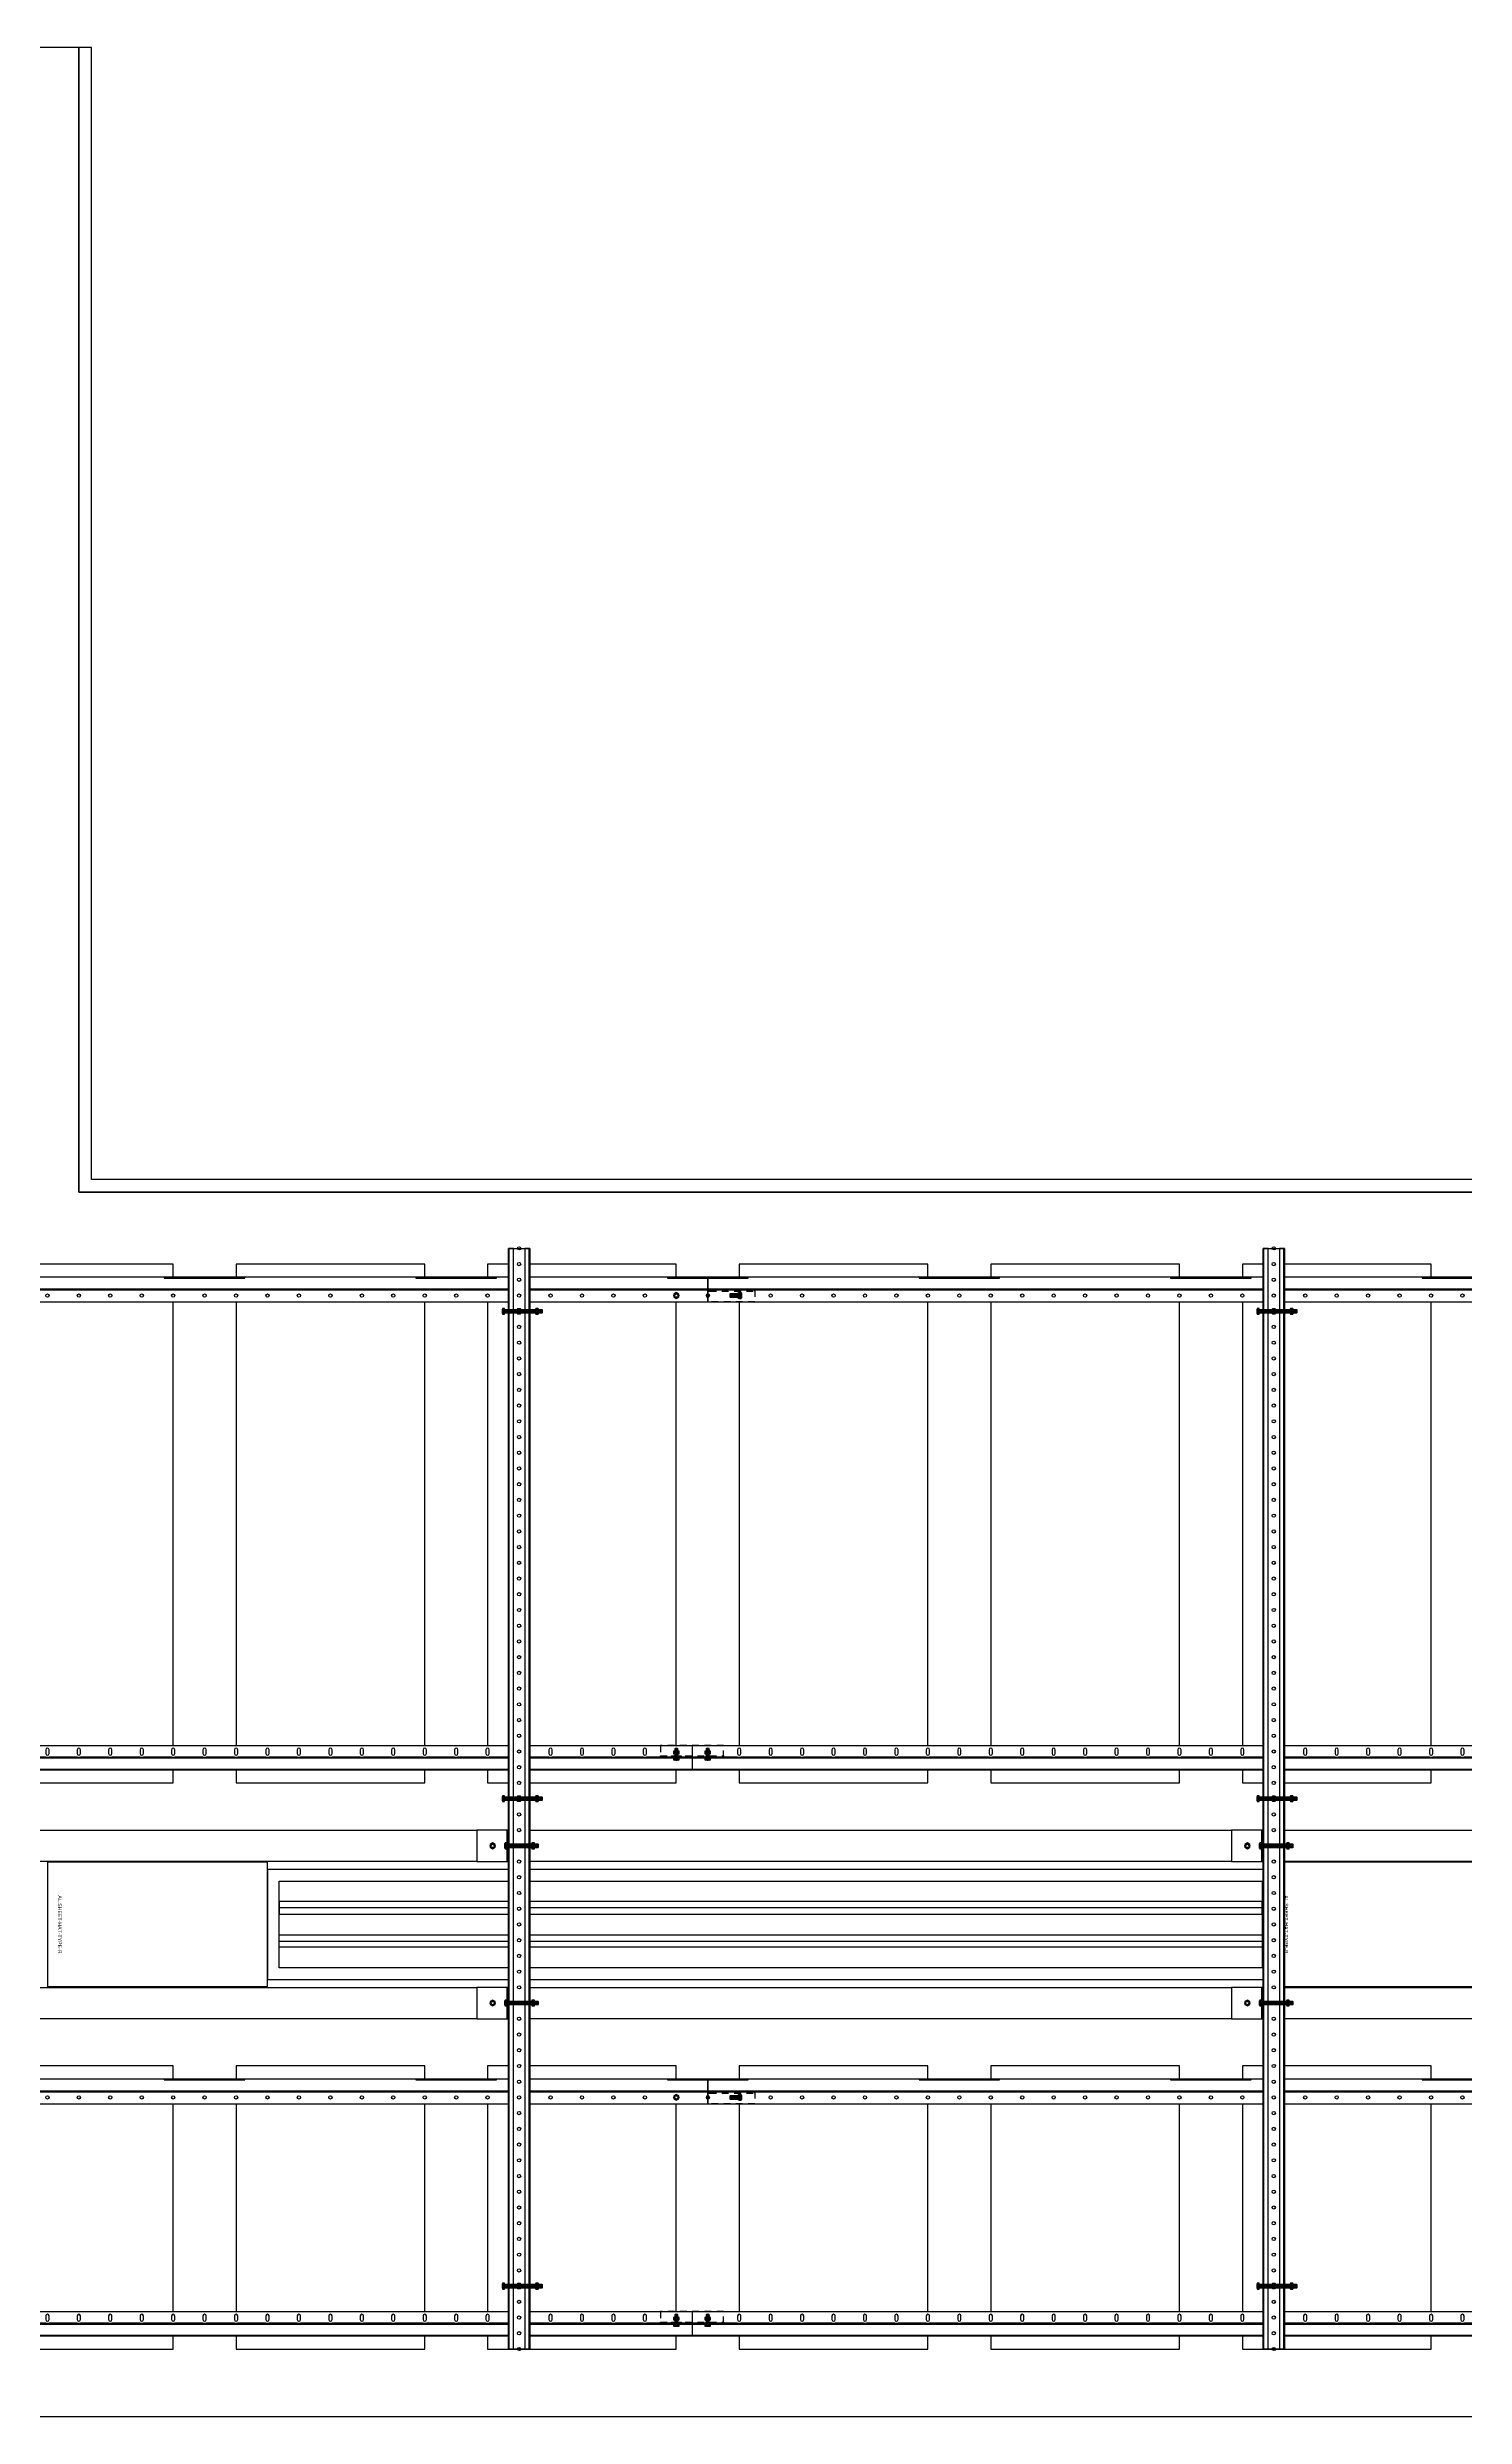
# Model space of a CAD drawing. Header units: millimetres. Extents: x -962357 to -591296, y -223672 to 59420.
# Drawn here: x -789230 to -786977, y -125669 to -121902 of the extents above; entities that cross this region are included whole.
import ezdxf
from ezdxf.enums import TextEntityAlignment as Align

# ---------------------------------------------------------------- set-up
doc = ezdxf.new("R2010")
doc.units = ezdxf.units.MM
doc.linetypes.add('TA_HL_003.00000', pattern=[19.5, 10.65, -8.85])
for name, color, linetype in [('000 - H A T C H', 8, 'Continuous'), ('000 - WIPEOUT', 250, 'Continuous'), ('001 - ASCESSORIES', 251, 'Continuous'), ('A04_TUBE SERIES', 2, 'Continuous'), ('A11_ALU.SOLID SHEET', 2, 'Continuous')]:
    doc.layers.add(name, color=color, linetype=linetype)
pattern_1 = [(110, (-0.5, 0), (-0.939693, -0.34202), []), (110, (-0.2012, 0.6409), (-0.939693, -0.34202), [1.25, -0.25, 0, -0.25])]

# ---------------------------------------------------------------- blocks, each defined once
blk = doc.blocks.new('*U4635')
at = {"layer": 'A11_ALU.SOLID SHEET', "color": 0}
blk.add_lwpolyline([(350, -98.8), (350, 98.8), (0, 98.8), (0, -98.8)], close=True, dxfattribs=at)
at = {"layer": 'Defpoints', "color": 250}
blk.add_point((0, 0), dxfattribs=at)
blk.add_text('AL.SHEET-HAT-TYPE-R', height=6, rotation=270, dxfattribs=at).set_placement((15, 0), align=Align.BOTTOM_CENTER)
blk = doc.blocks.new('*U4623')
at = {"layer": '001 - ASCESSORIES', "color": 0, "linetype": 'ByBlock'}
blk.add_lwpolyline([(800, 87.5), (-800, 87.5), (-800, -87.5), (800, -87.5)], close=True, dxfattribs=at)
at = {"layer": '001 - ASCESSORIES', "linetype": 'ByBlock'}
for points in [[(-781.5, 69), (781.5, 69), (781.5, -69), (-781.5, -69)], [(781.5, 36.3), (-781.5, 36.3), (-781.5, 16.3), (781.5, 16.3)], [(-781.5, -16.3), (781.5, -16.3), (781.5, -36.3), (-781.5, -36.3)]]:
    blk.add_lwpolyline(points, close=True, dxfattribs=at)
for points in [[(781.5, 26.3), (-781.5, 26.3)], [(-781.5, -26.3), (781.5, -26.3)]]:
    blk.add_lwpolyline(points, dxfattribs=at)
blk = doc.blocks.new('*U4637')
blk.add_attdef('EXTR.OVL-LENGTH_', (-25, -59.1), '', height=5)
blk.add_wipeout([(-25, 0), (25, 0), (25, 7015), (-25, 7015)]).dxf.layer = '000 - WIPEOUT'
at = {"layer": 'A04_TUBE SERIES', "color": 0}
blk.add_lwpolyline([(-25, 0), (25, 0), (25, 7015), (-25, 7015)], close=True, dxfattribs=at)
blk = doc.blocks.new('*U4873')
at = {"color": 3}
for points in [[(-225, 1150), (225, 1150), (225, 850), (-225, 850)], [(-225, 750), (225, 750), (225, 450), (-225, 450)], [(-225, 350), (225, 350), (225, 50), (-225, 50)], [(-225, -50), (225, -50), (225, -350), (-225, -350)], [(-225, -450), (225, -450), (225, -750), (-225, -750)], [(-225, -850), (225, -850), (225, -1150), (-225, -1150)]]:
    blk.add_wipeout(points, dxfattribs=at).dxf.layer = '000 - WIPEOUT'
at = {"layer": 'A11_ALU.SOLID SHEET', "color": 0, "linetype": 'ByBlock'}
for points in [[(-225, 850), (225, 850), (225, 1150), (-225, 1150)], [(-225, 450), (225, 450), (225, 750), (-225, 750)], [(-225, 50), (225, 50), (225, 350), (-225, 350)], [(-225, -350), (225, -350), (225, -50), (-225, -50)], [(-225, -750), (225, -750), (225, -450), (-225, -450)], [(-225, -1150), (225, -1150), (225, -850), (-225, -850)]]:
    blk.add_lwpolyline(points, close=True, dxfattribs=at)
blk = doc.blocks.new('*U4875')
at = {"color": 3}
for points in [[(-412.5, 2350), (412.5, 2350), (412.5, 2050), (-412.5, 2050)], [(-412.5, 1950), (412.5, 1950), (412.5, 1650), (-412.5, 1650)], [(-412.5, 1550), (412.5, 1550), (412.5, 1250), (-412.5, 1250)], [(-412.5, 1150), (412.5, 1150), (412.5, 850), (-412.5, 850)], [(-412.5, 750), (412.5, 750), (412.5, 450), (-412.5, 450)], [(-412.5, 350), (412.5, 350), (412.5, 50), (-412.5, 50)]]:
    blk.add_wipeout(points, dxfattribs=at).dxf.layer = '000 - WIPEOUT'
at = {"layer": 'A11_ALU.SOLID SHEET', "color": 0, "linetype": 'ByBlock'}
for points in [[(-412.5, 2050), (412.5, 2050), (412.5, 2350), (-412.5, 2350)], [(-412.5, 1650), (412.5, 1650), (412.5, 1950), (-412.5, 1950)], [(-412.5, 1250), (412.5, 1250), (412.5, 1550), (-412.5, 1550)], [(-412.5, 850), (412.5, 850), (412.5, 1150), (-412.5, 1150)], [(-412.5, 450), (412.5, 450), (412.5, 750), (-412.5, 750)], [(-412.5, 50), (412.5, 50), (412.5, 350), (-412.5, 350)]]:
    blk.add_lwpolyline(points, close=True, dxfattribs=at)
blk = doc.blocks.new('000 - ASSCESSORIES_FAMELINE_GALV.BRACKET_FITTING_Z-PROFILE_HR-02AA_TOP_VIEW')
blk.add_wipeout([(-1200, 39), (1200, 39), (1200, 0), (-1200, 0)]).dxf.layer = '000 - WIPEOUT'
at = {"layer": '001 - ASCESSORIES', "linetype": 'Continuous'}
for p, q in [((-1200, 39), (1200, 39)), ((-1200, 0), (1200, 0))]:
    blk.add_line(p, q, dxfattribs=at)
at = {"layer": '001 - ASCESSORIES', "color": 1, "linetype": 'ByBlock'}
for p, q in [((-1127.6, 20.2), (-1127.6, 19)), ((-1077.6, 20.2), (-1077.6, 19)), ((-1027.6, 20.2), (-1027.6, 19)), ((-977.6, 20.2), (-977.6, 19)), ((-927.6, 20.2), (-927.6, 19)), ((-877.6, 20.2), (-877.6, 19)), ((-827.6, 20.2), (-827.6, 19)), ((-777.6, 20.2), (-777.6, 19)), ((-727.6, 20.2), (-727.6, 19)), ((-677.6, 20.2), (-677.6, 19)), ((-627.6, 20.2), (-627.6, 19)), ((-577.6, 20.2), (-577.6, 19)), ((-527.6, 20.2), (-527.6, 19)), ((-477.6, 20.2), (-477.6, 19)), ((-427.6, 20.2), (-427.6, 19)), ((-377.6, 20.2), (-377.6, 19)), ((-327.6, 20.2), (-327.6, 19)), ((-277.6, 20.2), (-277.6, 19)), ((-227.6, 20.2), (-227.6, 19)), ((-177.6, 20.2), (-177.6, 19)), ((-127.6, 20.2), (-127.6, 19)), ((-77.6, 20.2), (-77.6, 19)), ((-27.6, 20.2), (-27.6, 19)), ((22.4, 20.2), (22.4, 19)), ((72.4, 20.2), (72.4, 19)), ((122.4, 20.2), (122.4, 19)), ((172.4, 20.2), (172.4, 19)), ((222.4, 20.2), (222.4, 19)), ((272.4, 20.2), (272.4, 19)), ((322.4, 20.2), (322.4, 19)), ((372.4, 20.2), (372.4, 19)), ((422.4, 20.2), (422.4, 19)), ((472.4, 20.2), (472.4, 19)), ((522.4, 20.2), (522.4, 19)), ((572.4, 20.2), (572.4, 19)), ((622.4, 20.2), (622.4, 19)), ((672.4, 20.2), (672.4, 19)), ((722.4, 20.2), (722.4, 19)), ((772.4, 20.2), (772.4, 19)), ((822.4, 20.2), (822.4, 19)), ((872.4, 20.2), (872.4, 19)), ((922.4, 20.2), (922.4, 19)), ((972.4, 20.2), (972.4, 19)), ((1022.4, 20.2), (1022.4, 19)), ((1072.4, 20.2), (1072.4, 19)), ((1122.4, 20.2), (1122.4, 19)), ((1172.4, 20.2), (1172.4, 19))]:
    blk.add_line(p, q, dxfattribs=at)
at = {"layer": '001 - ASCESSORIES', "color": 0, "linetype": 'ByBlock'}
blk.add_lwpolyline([(-1200, 39), (1200, 39), (1200, 19), (-1200, 19)], close=True, dxfattribs=at)
at = {"layer": '001 - ASCESSORIES', "color": 1, "linetype": 'ByBlock'}
for points in [[(-1200, 20.2), (-1177.6, 20.2), (-1177.6, 19), (-1200, 19)], [(-1177.6, 20.2), (-1172.4, 20.2), (-1172.4, 19), (-1177.6, 19)], [(-1127.6, 20.2), (-1172.4, 20.2), (-1172.4, 19), (-1127.6, 19)], [(-1127.6, 20.2), (-1122.4, 20.2), (-1122.4, 19), (-1127.6, 19)], [(-1077.6, 20.2), (-1122.4, 20.2), (-1122.4, 19), (-1077.6, 19)], [(-1077.6, 20.2), (-1072.4, 20.2), (-1072.4, 19), (-1077.6, 19)], [(-1027.6, 20.2), (-1072.4, 20.2), (-1072.4, 19), (-1027.6, 19)], [(-1027.6, 20.2), (-1022.4, 20.2), (-1022.4, 19), (-1027.6, 19)], [(-977.6, 20.2), (-1022.4, 20.2), (-1022.4, 19), (-977.6, 19)], [(-977.6, 20.2), (-972.4, 20.2), (-972.4, 19), (-977.6, 19)], [(-927.6, 20.2), (-972.4, 20.2), (-972.4, 19), (-927.6, 19)], [(-927.6, 20.2), (-922.4, 20.2), (-922.4, 19), (-927.6, 19)], [(-877.6, 20.2), (-922.4, 20.2), (-922.4, 19), (-877.6, 19)], [(-877.6, 20.2), (-872.4, 20.2), (-872.4, 19), (-877.6, 19)], [(-827.6, 20.2), (-872.4, 20.2), (-872.4, 19), (-827.6, 19)], [(-827.6, 20.2), (-822.4, 20.2), (-822.4, 19), (-827.6, 19)], [(-777.6, 20.2), (-822.4, 20.2), (-822.4, 19), (-777.6, 19)], [(-777.6, 20.2), (-772.4, 20.2), (-772.4, 19), (-777.6, 19)], [(-727.6, 20.2), (-772.4, 20.2), (-772.4, 19), (-727.6, 19)], [(-727.6, 20.2), (-722.4, 20.2), (-722.4, 19), (-727.6, 19)], [(-677.6, 20.2), (-722.4, 20.2), (-722.4, 19), (-677.6, 19)], [(-677.6, 20.2), (-672.4, 20.2), (-672.4, 19), (-677.6, 19)], [(-627.6, 20.2), (-672.4, 20.2), (-672.4, 19), (-627.6, 19)], [(-627.6, 20.2), (-622.4, 20.2), (-622.4, 19), (-627.6, 19)], [(-577.6, 20.2), (-622.4, 20.2), (-622.4, 19), (-577.6, 19)], [(-577.6, 20.2), (-572.4, 20.2), (-572.4, 19), (-577.6, 19)], [(-527.6, 20.2), (-572.4, 20.2), (-572.4, 19), (-527.6, 19)], [(-527.6, 20.2), (-522.4, 20.2), (-522.4, 19), (-527.6, 19)], [(-477.6, 20.2), (-522.4, 20.2), (-522.4, 19), (-477.6, 19)], [(-477.6, 20.2), (-472.4, 20.2), (-472.4, 19), (-477.6, 19)], [(-427.6, 20.2), (-472.4, 20.2), (-472.4, 19), (-427.6, 19)], [(-427.6, 20.2), (-422.4, 20.2), (-422.4, 19), (-427.6, 19)], [(-377.6, 20.2), (-422.4, 20.2), (-422.4, 19), (-377.6, 19)], [(-377.6, 20.2), (-372.4, 20.2), (-372.4, 19), (-377.6, 19)], [(-327.6, 20.2), (-372.4, 20.2), (-372.4, 19), (-327.6, 19)], [(-327.6, 20.2), (-322.4, 20.2), (-322.4, 19), (-327.6, 19)], [(-277.6, 20.2), (-322.4, 20.2), (-322.4, 19), (-277.6, 19)], [(-277.6, 20.2), (-272.4, 20.2), (-272.4, 19), (-277.6, 19)], [(-227.6, 20.2), (-272.4, 20.2), (-272.4, 19), (-227.6, 19)], [(-227.6, 20.2), (-222.4, 20.2), (-222.4, 19), (-227.6, 19)], [(-177.6, 20.2), (-222.4, 20.2), (-222.4, 19), (-177.6, 19)], [(-177.6, 20.2), (-172.4, 20.2), (-172.4, 19), (-177.6, 19)], [(-127.6, 20.2), (-172.4, 20.2), (-172.4, 19), (-127.6, 19)], [(-127.6, 20.2), (-122.4, 20.2), (-122.4, 19), (-127.6, 19)], [(-77.6, 20.2), (-122.4, 20.2), (-122.4, 19), (-77.6, 19)], [(-77.6, 20.2), (-72.4, 20.2), (-72.4, 19), (-77.6, 19)], [(-27.6, 20.2), (-72.4, 20.2), (-72.4, 19), (-27.6, 19)], [(-27.6, 20.2), (-22.4, 20.2), (-22.4, 19), (-27.6, 19)], [(22.4, 20.2), (-22.4, 20.2), (-22.4, 19), (22.4, 19)], [(22.4, 20.2), (27.6, 20.2), (27.6, 19), (22.4, 19)], [(72.4, 20.2), (27.6, 20.2), (27.6, 19), (72.4, 19)], [(72.4, 20.2), (77.6, 20.2), (77.6, 19), (72.4, 19)], [(122.4, 20.2), (77.6, 20.2), (77.6, 19), (122.4, 19)], [(122.4, 20.2), (127.6, 20.2), (127.6, 19), (122.4, 19)], [(172.4, 20.2), (127.6, 20.2), (127.6, 19), (172.4, 19)], [(172.4, 20.2), (177.6, 20.2), (177.6, 19), (172.4, 19)], [(222.4, 20.2), (177.6, 20.2), (177.6, 19), (222.4, 19)], [(222.4, 20.2), (227.6, 20.2), (227.6, 19), (222.4, 19)], [(272.4, 20.2), (227.6, 20.2), (227.6, 19), (272.4, 19)], [(272.4, 20.2), (277.6, 20.2), (277.6, 19), (272.4, 19)], [(322.4, 20.2), (277.6, 20.2), (277.6, 19), (322.4, 19)], [(322.4, 20.2), (327.6, 20.2), (327.6, 19), (322.4, 19)], [(372.4, 20.2), (327.6, 20.2), (327.6, 19), (372.4, 19)], [(372.4, 20.2), (377.6, 20.2), (377.6, 19), (372.4, 19)], [(422.4, 20.2), (377.6, 20.2), (377.6, 19), (422.4, 19)], [(422.4, 20.2), (427.6, 20.2), (427.6, 19), (422.4, 19)], [(472.4, 20.2), (427.6, 20.2), (427.6, 19), (472.4, 19)], [(472.4, 20.2), (477.6, 20.2), (477.6, 19), (472.4, 19)], [(522.4, 20.2), (477.6, 20.2), (477.6, 19), (522.4, 19)], [(522.4, 20.2), (527.6, 20.2), (527.6, 19), (522.4, 19)], [(572.4, 20.2), (527.6, 20.2), (527.6, 19), (572.4, 19)], [(572.4, 20.2), (577.6, 20.2), (577.6, 19), (572.4, 19)], [(622.4, 20.2), (577.6, 20.2), (577.6, 19), (622.4, 19)], [(622.4, 20.2), (627.6, 20.2), (627.6, 19), (622.4, 19)], [(672.4, 20.2), (627.6, 20.2), (627.6, 19), (672.4, 19)], [(672.4, 20.2), (677.6, 20.2), (677.6, 19), (672.4, 19)], [(722.4, 20.2), (677.6, 20.2), (677.6, 19), (722.4, 19)], [(722.4, 20.2), (727.6, 20.2), (727.6, 19), (722.4, 19)], [(772.4, 20.2), (727.6, 20.2), (727.6, 19), (772.4, 19)], [(772.4, 20.2), (777.6, 20.2), (777.6, 19), (772.4, 19)], [(822.4, 20.2), (777.6, 20.2), (777.6, 19), (822.4, 19)], [(822.4, 20.2), (827.6, 20.2), (827.6, 19), (822.4, 19)], [(872.4, 20.2), (827.6, 20.2), (827.6, 19), (872.4, 19)], [(872.4, 20.2), (877.6, 20.2), (877.6, 19), (872.4, 19)], [(922.4, 20.2), (877.6, 20.2), (877.6, 19), (922.4, 19)], [(922.4, 20.2), (927.6, 20.2), (927.6, 19), (922.4, 19)], [(972.4, 20.2), (927.6, 20.2), (927.6, 19), (972.4, 19)], [(972.4, 20.2), (977.6, 20.2), (977.6, 19), (972.4, 19)], [(1022.4, 20.2), (977.6, 20.2), (977.6, 19), (1022.4, 19)], [(1022.4, 20.2), (1027.6, 20.2), (1027.6, 19), (1022.4, 19)], [(1072.4, 20.2), (1027.6, 20.2), (1027.6, 19), (1072.4, 19)], [(1072.4, 20.2), (1077.6, 20.2), (1077.6, 19), (1072.4, 19)], [(1122.4, 20.2), (1077.6, 20.2), (1077.6, 19), (1122.4, 19)], [(1122.4, 20.2), (1127.6, 20.2), (1127.6, 19), (1122.4, 19)], [(1172.4, 20.2), (1127.6, 20.2), (1127.6, 19), (1172.4, 19)], [(1172.4, 20.2), (1177.6, 20.2), (1177.6, 19), (1172.4, 19)], [(1200, 20.2), (1177.6, 20.2), (1177.6, 19), (1200, 19)]]:
    blk.add_lwpolyline(points, close=True, dxfattribs=at)
at = {"layer": '001 - ASCESSORIES'}
blk.add_lwpolyline([(-1200, 19), (1200, 19), (1200, 0), (-1200, 0)], close=True, dxfattribs=at)
at = {"layer": '001 - ASCESSORIES', "color": 2}
blk.add_lwpolyline([(-1200, 1.2), (1200, 1.2), (1200, 0), (-1200, 0)], close=True, dxfattribs=at)
at = {"layer": '001 - ASCESSORIES'}
for points in [[(-1172.4, 26), (-1172.4, 32, 1), (-1177.6, 32), (-1177.6, 26, 1)], [(-1122.4, 26), (-1122.4, 32, 1), (-1127.6, 32), (-1127.6, 26, 1)], [(-1072.4, 26), (-1072.4, 32, 1), (-1077.6, 32), (-1077.6, 26, 1)], [(-1022.4, 26), (-1022.4, 32, 1), (-1027.6, 32), (-1027.6, 26, 1)], [(-972.4, 26), (-972.4, 32, 1), (-977.6, 32), (-977.6, 26, 1)], [(-922.4, 26), (-922.4, 32, 1), (-927.6, 32), (-927.6, 26, 1)], [(-872.4, 26), (-872.4, 32, 1), (-877.6, 32), (-877.6, 26, 1)], [(-822.4, 26), (-822.4, 32, 1), (-827.6, 32), (-827.6, 26, 1)], [(-772.4, 26), (-772.4, 32, 1), (-777.6, 32), (-777.6, 26, 1)], [(-722.4, 26), (-722.4, 32, 1), (-727.6, 32), (-727.6, 26, 1)], [(-672.4, 26), (-672.4, 32, 1), (-677.6, 32), (-677.6, 26, 1)], [(-622.4, 26), (-622.4, 32, 1), (-627.6, 32), (-627.6, 26, 1)], [(-572.4, 26), (-572.4, 32, 1), (-577.6, 32), (-577.6, 26, 1)], [(-522.4, 26), (-522.4, 32, 1), (-527.6, 32), (-527.6, 26, 1)], [(-472.4, 26), (-472.4, 32, 1), (-477.6, 32), (-477.6, 26, 1)], [(-422.4, 26), (-422.4, 32, 1), (-427.6, 32), (-427.6, 26, 1)], [(-372.4, 26), (-372.4, 32, 1), (-377.6, 32), (-377.6, 26, 1)], [(-322.4, 26), (-322.4, 32, 1), (-327.6, 32), (-327.6, 26, 1)], [(-272.4, 26), (-272.4, 32, 1), (-277.6, 32), (-277.6, 26, 1)], [(-222.4, 26), (-222.4, 32, 1), (-227.6, 32), (-227.6, 26, 1)], [(-172.4, 26), (-172.4, 32, 1), (-177.6, 32), (-177.6, 26, 1)], [(-122.4, 26), (-122.4, 32, 1), (-127.6, 32), (-127.6, 26, 1)], [(-72.4, 26), (-72.4, 32, 1), (-77.6, 32), (-77.6, 26, 1)], [(-22.4, 26), (-22.4, 32, 1), (-27.6, 32), (-27.6, 26, 1)], [(27.6, 26), (27.6, 32, 1), (22.4, 32), (22.4, 26, 1)], [(77.6, 26), (77.6, 32, 1), (72.4, 32), (72.4, 26, 1)], [(127.6, 26), (127.6, 32, 1), (122.4, 32), (122.4, 26, 1)], [(177.6, 26), (177.6, 32, 1), (172.4, 32), (172.4, 26, 1)], [(227.6, 26), (227.6, 32, 1), (222.4, 32), (222.4, 26, 1)], [(277.6, 26), (277.6, 32, 1), (272.4, 32), (272.4, 26, 1)], [(327.6, 26), (327.6, 32, 1), (322.4, 32), (322.4, 26, 1)], [(377.6, 26), (377.6, 32, 1), (372.4, 32), (372.4, 26, 1)], [(427.6, 26), (427.6, 32, 1), (422.4, 32), (422.4, 26, 1)], [(477.6, 26), (477.6, 32, 1), (472.4, 32), (472.4, 26, 1)], [(527.6, 26), (527.6, 32, 1), (522.4, 32), (522.4, 26, 1)], [(577.6, 26), (577.6, 32, 1), (572.4, 32), (572.4, 26, 1)], [(627.6, 26), (627.6, 32, 1), (622.4, 32), (622.4, 26, 1)], [(677.6, 26), (677.6, 32, 1), (672.4, 32), (672.4, 26, 1)], [(727.6, 26), (727.6, 32, 1), (722.4, 32), (722.4, 26, 1)], [(777.6, 26), (777.6, 32, 1), (772.4, 32), (772.4, 26, 1)], [(827.6, 26), (827.6, 32, 1), (822.4, 32), (822.4, 26, 1)], [(877.6, 26), (877.6, 32, 1), (872.4, 32), (872.4, 26, 1)], [(927.6, 26), (927.6, 32, 1), (922.4, 32), (922.4, 26, 1)], [(977.6, 26), (977.6, 32, 1), (972.4, 32), (972.4, 26, 1)], [(1027.6, 26), (1027.6, 32, 1), (1022.4, 32), (1022.4, 26, 1)], [(1077.6, 26), (1077.6, 32, 1), (1072.4, 32), (1072.4, 26, 1)], [(1127.6, 26), (1127.6, 32, 1), (1122.4, 32), (1122.4, 26, 1)], [(1177.6, 26), (1177.6, 32, 1), (1172.4, 32), (1172.4, 26, 1)]]:
    blk.add_lwpolyline(points, format="xyb", close=True, dxfattribs=at)
blk = doc.blocks.new('*U4662')
at = {"color": 1}
for p, q in [((-3.5, 4.5), (3.5, 4.5)), ((-3.5, 0), (3.5, 0))]:
    blk.add_line(p, q, dxfattribs=at)
at = {"color": 0}
for points in [[(-2.3, 4.2, 0.249893), (-4.6, 4.2), (-4.6, 0.3, 0.249893), (-2.3, 0.3)], [(2.3, 4.2, 0.062422), (0, 4.5, 0.062422), (-2.3, 4.2), (-2.3, 0.3, 0.061692), (0, 0, 0.061692), (2.3, 0.3)], [(4.6, 4.2, 0.249893), (2.3, 4.2), (2.3, 0.3, 0.249893), (4.6, 0.3)]]:
    blk.add_lwpolyline(points, format="xyb", close=True, dxfattribs=at)
blk = doc.blocks.new('*U4707')
at = {"layer": '000 - H A T C H'}
h = blk.add_hatch(color=250, dxfattribs=at)
h.dxf.hatch_style = 1
edge = h.paths.add_edge_path()
edge.add_line((0.3, 4.6), (4.2, 4.6))
edge.add_arc((2, 3.5), 2.45, 0, 28.0609, ccw=False)
edge.add_line((4.5, 3.5), (4.5, 0))
edge.add_arc((-4.9, 0), 9.36, -0.0239, 0.0239, ccw=False)
edge.add_line((4.5, 0), (4.5, 0))
edge.add_arc((-4.9, 0), 9.36, -0.0239, 0.0239, ccw=False)
edge.add_line((4.5, 0), (4.5, -3.5))
edge.add_arc((2, -3.5), 2.45, -28.0609, 0, ccw=False)
edge.add_line((4.2, -4.6), (0.3, -4.6))
edge.add_arc((2.5, -3.5), 2.45, 180, 208.0609, ccw=False)
edge.add_line((0, -3.5), (0, 3.5))
edge.add_arc((2.5, 3.5), 2.45, 151.9391, 180, ccw=False)
at = {"layer": '001 - ASCESSORIES', "color": 0, "rotation": 270}
blk.add_blockref('*U4662', (0, 0), dxfattribs=at)
blk = doc.blocks.new('*U4682')
at = {"color": 1}
for p, q in [((-3.5, 3.5), (3.5, 3.5)), ((-3.5, 0), (3.5, 0))]:
    blk.add_line(p, q, dxfattribs=at)
at = {"color": 0}
for points in [[(-2.3, 3.2, 0.249855), (-4.6, 3.2), (-4.6, 0.3, 0.249855), (-2.3, 0.3)], [(2.3, 3.2, 0.062432), (0, 3.5, 0.062432), (-2.3, 3.2), (-2.3, 0.3, 0.061701), (0, 0, 0.061701), (2.3, 0.3)], [(4.6, 3.2, 0.249855), (2.3, 3.2), (2.3, 0.3, 0.249855), (4.6, 0.3)]]:
    blk.add_lwpolyline(points, format="xyb", close=True, dxfattribs=at)
blk = doc.blocks.new('*U4688')
at = {"layer": '000 - H A T C H'}
h = blk.add_hatch(dxfattribs=at)
h.set_pattern_fill('ANSI35', color=8, scale=4, angle=65)
h.set_pattern_definition(pattern_1)
h.paths.add_polyline_path([(0, -2.5), (14.5, -2.5), (14.5, 2.5), (0, 2.5)])
at = {"color": 8}
blk.add_line((14.5, -2.5), (14.5, 2.5), dxfattribs=at)
at = {"color": 1}
blk.add_lwpolyline([(14.5, 2.5), (0, 2.5), (0, -2.5), (14.5, -2.5), (15, -2), (15, 2)], close=True, dxfattribs=at)
blk = doc.blocks.new('*U4699')
at = {"layer": '000 - H A T C H'}
h = blk.add_hatch(color=250, dxfattribs=at)
h.dxf.hatch_style = 1
edge = h.paths.add_edge_path()
edge.add_line((-0.3, -4.6), (-3.2, -4.6))
edge.add_arc((-1, -3.5), 2.45, 180, 208.0569, ccw=False)
edge.add_line((-3.5, -3.5), (-3.5, 0))
edge.add_arc((5.9, 0), 9.36, 179.9761, 180.0239, ccw=False)
edge.add_line((-3.5, 0), (-3.5, 0))
edge.add_arc((5.9, 0), 9.36, 179.9761, 180.0239, ccw=False)
edge.add_line((-3.5, 0), (-3.5, 3.5))
edge.add_arc((-1, 3.5), 2.45, 151.9431, 180, ccw=False)
edge.add_line((-3.2, 4.6), (-0.3, 4.6))
edge.add_arc((-2.5, 3.5), 2.45, 360, 388.0569, ccw=False)
edge.add_line((0, 3.5), (0, -3.5))
edge.add_arc((-2.5, -3.5), 2.45, 331.9431, 360, ccw=False)
blk.add_blockref('*U4688', (0, 0))
at = {"layer": '001 - ASCESSORIES', "rotation": 90}
blk.add_blockref('*U4682', (0, 0), dxfattribs=at)
blk = doc.blocks.new('000 - ASSCESSORIES_FAMELINE_GALV._SPICE-FOR_HR-02A_TOP_VIEW')
at = {"layer": '001 - ASCESSORIES', "color": 0, "linetype": 'ByBlock'}
blk.add_lwpolyline([(-50, 0), (50, 0), (50, 18.8), (-50, 18.8)], close=True, dxfattribs=at)
at = {"layer": '001 - ASCESSORIES', "linetype": 'ByBlock'}
blk.add_lwpolyline([(-50, 2), (50, 2), (50, 0), (-50, 0)], close=True, dxfattribs=at)
at = {"layer": '001 - ASCESSORIES', "color": 1}
for points in [[(-32.6, 2), (-17.4, 2), (-17.4, 0), (-32.6, 0)], [(22.4, 2), (27.6, 2), (27.6, 0), (22.4, 0)]]:
    blk.add_lwpolyline(points, close=True, dxfattribs=at)
blk = doc.blocks.new('*U4896')
at = {"layer": '001 - ASCESSORIES', "linetype": 'ByBlock', "rotation": 180}
blk.add_blockref('000 - ASSCESSORIES_FAMELINE_GALV.BRACKET_FITTING_Z-PROFILE_HR-02AA_TOP_VIEW', (-1200, 39), dxfattribs=at)
blk.add_blockref('000 - ASSCESSORIES_FAMELINE_GALV.BRACKET_FITTING_Z-PROFILE_HR-02AA_TOP_VIEW', (1200, 39), dxfattribs=at)
at = {"layer": '001 - ASCESSORIES', "rotation": 270}
for name, p in [('*U4699', (-25, 20)), ('*U4707', (-25, 13.6))]:
    blk.add_blockref(name, p, dxfattribs=at)
at = {"layer": '001 - ASCESSORIES', "linetype": 'TA_HL_003.00000', "rotation": 180}
blk.add_blockref('000 - ASSCESSORIES_FAMELINE_GALV._SPICE-FOR_HR-02A_TOP_VIEW', (0, 18.8), dxfattribs=at)
at = {"layer": '001 - ASCESSORIES', "rotation": 270}
for name, p in [('*U4699', (25, 20)), ('*U4707', (25, 13.6))]:
    blk.add_blockref(name, p, dxfattribs=at)
blk = doc.blocks.new('000 - ASSCESSORIES_FAMELINE_GALV.BRACKET_FITTING_Z-PROFILE_HR-02B_TOP_VIEW')
blk.add_wipeout([(-1200, 39), (1200, 39), (1200, 0), (-1200, 0)]).dxf.layer = '000 - WIPEOUT'
at = {"layer": '001 - ASCESSORIES', "linetype": 'ByBlock'}
blk.add_line((1200, 20.2), (-1200, 20.2), dxfattribs=at)
at = {"layer": '001 - ASCESSORIES'}
blk.add_line((1200, 19), (-1200, 19), dxfattribs=at)
at = {"layer": '001 - ASCESSORIES', "color": 0}
blk.add_lwpolyline([(-1200, 39), (-1200, 19), (1200, 19), (1200, 39)], close=True, dxfattribs=at)
at = {"layer": '001 - ASCESSORIES'}
blk.add_lwpolyline([(-1200, 19), (-1200, 0), (1200, 0), (1200, 19)], close=True, dxfattribs=at)
at = {"layer": '001 - ASCESSORIES', "color": 2}
for points in [[(-1200, 1.2), (-1200, 0), (-1135.9, 0), (-1135.9, 1.2)], [(-864.1, 1.2), (-864.1, 0), (-735.9, 0), (-735.9, 1.2)], [(-464.1, 1.2), (-464.1, 0), (-335.9, 0), (-335.9, 1.2)], [(-64.1, 1.2), (-64.1, 0), (64.1, 0), (64.1, 1.2)], [(335.9, 1.2), (335.9, 0), (464.1, 0), (464.1, 1.2)], [(735.9, 1.2), (735.9, 0), (864.1, 0), (864.1, 1.2)], [(1135.9, 1.2), (1135.9, 0), (1200, 0), (1200, 1.2)]]:
    blk.add_lwpolyline(points, close=True, dxfattribs=at)
at = {"layer": '001 - ASCESSORIES'}
for centre in [(-1150, 29), (-1100, 29), (-1050, 29), (-1000, 29), (-950, 29), (-900, 29), (-850, 29), (-800, 29), (-750, 29), (-700, 29), (-650, 29), (-600, 29), (-550, 29), (-500, 29), (-450, 29), (-400, 29), (-350, 29), (-300, 29), (-250, 29), (-200, 29), (-150, 29), (-100, 29), (-50, 29), (0, 29), (50, 29), (100, 29), (150, 29), (200, 29), (250, 29), (300, 29), (350, 29), (400, 29), (450, 29), (500, 29), (550, 29), (600, 29), (650, 29), (700, 29), (750, 29), (800, 29), (850, 29), (900, 29), (950, 29), (1000, 29), (1050, 29), (1100, 29), (1150, 29)]:
    blk.add_circle(centre, 2.6, dxfattribs=at)
for centre, start, end in [((-1200, 29), 270, 90), ((1200, 29), 90, 270)]:
    blk.add_arc(centre, 2.6, start, end, dxfattribs=at)
blk = doc.blocks.new('000 - ASSCESSORIES_FAMELINE_GALV._SPICE-FOR_HR-02B_TOP_VIEW')
at = {"layer": '001 - ASCESSORIES', "linetype": 'ByBlock'}
blk.add_lwpolyline([(-75, 6.8), (75, 6.8), (75, 8.8), (-75, 8.8)], close=True, dxfattribs=at)
at = {"layer": '001 - ASCESSORIES', "color": 0, "linetype": 'ByBlock'}
blk.add_lwpolyline([(-75, 8.8), (75, 8.8), (75, -10), (-75, -10)], close=True, dxfattribs=at)
at = {"layer": '001 - ASCESSORIES', "color": 1}
for points in [[(-57.6, 6.8), (-42.4, 6.8), (-42.4, 8.8), (-57.6, 8.8)], [(-2.6, 6.8), (2.6, 6.8), (2.6, 8.8), (-2.6, 8.8)], [(47.4, 6.8), (52.6, 6.8), (52.6, 8.8), (47.4, 8.8)]]:
    blk.add_lwpolyline(points, close=True, dxfattribs=at)
blk.add_lwpolyline([(-55, -2.6), (-45, -2.6, 1), (-45, 2.6), (-55, 2.6, 1)], format="xyb", close=True, dxfattribs=at)
at = {"layer": '001 - ASCESSORIES'}
for centre in [(0, 0), (50, 0)]:
    blk.add_circle(centre, 2.6, dxfattribs=at)
blk = doc.blocks.new('*U4659')
at = {"layer": '001 - ASCESSORIES', "color": 0, "linetype": 'ByBlock'}
blk.add_blockref('000 - ASSCESSORIES_FAMELINE_GALV._SPICE-FOR_HR-02B_TOP_VIEW', (0, 0), dxfattribs=at)
blk = doc.blocks.new('*U4663')
at = {"layer": '001 - ASCESSORIES', "color": 0}
blk.add_lwpolyline([(4.6, 0), (2.3, 4), (-2.3, 4), (-4.6, 0), (-2.3, -4), (2.3, -4)], close=True, dxfattribs=at)
at = {"layer": '001 - ASCESSORIES', "color": 8}
blk.add_circle((0, 0), 3.85, dxfattribs=at)
at = {"layer": '001 - ASCESSORIES', "color": 0}
blk.add_circle((0, 0), 2.6, dxfattribs=at)
blk = doc.blocks.new('*U4664')
at = {"layer": '000 - H A T C H'}
h = blk.add_hatch(color=250, dxfattribs=at)
h.dxf.hatch_style = 1
h.paths.add_polyline_path([(4, -2.3), (4, 2.3), (0, 4.6), (-4, 2.3), (-4, -2.3), (0, -4.6)])
h.paths.add_polyline_path([(0, -2.6, -1), (0, 2.6, -1)], flags=16)
at = {"layer": '001 - ASCESSORIES', "color": 0, "rotation": 270}
blk.add_blockref('*U4663', (0, 0), dxfattribs=at)
blk = doc.blocks.new('*U4897')
blk.add_blockref('*U4699', (50, -10))
at = {"layer": '001 - ASCESSORIES', "color": 0, "linetype": 'ByBlock'}
blk.add_blockref('000 - ASSCESSORIES_FAMELINE_GALV.BRACKET_FITTING_Z-PROFILE_HR-02B_TOP_VIEW', (-1200, -39), dxfattribs=at)
blk.add_blockref('*U4699', (-50, -10))
at = {"layer": '001 - ASCESSORIES', "linetype": 'TA_HL_003.00000', "rotation": 180}
blk.add_blockref('*U4659', (0, -10), dxfattribs=at)
blk.add_blockref('*U4659', (0, -10), dxfattribs=at)
at = {"layer": '001 - ASCESSORIES'}
blk.add_blockref('*U4664', (-50, -10), dxfattribs=at)
at = {"layer": '001 - ASCESSORIES', "color": 0, "linetype": 'ByBlock'}
blk.add_blockref('000 - ASSCESSORIES_FAMELINE_GALV.BRACKET_FITTING_Z-PROFILE_HR-02B_TOP_VIEW', (1200, -39), dxfattribs=at)
at = {"layer": '001 - ASCESSORIES'}
blk.add_blockref('*U4664', (50, -10), dxfattribs=at)
blk = doc.blocks.new('*U4901')
at = {"layer": '001 - ASCESSORIES', "linetype": 'ByBlock', "rotation": 180}
blk.add_blockref('000 - ASSCESSORIES_FAMELINE_GALV.BRACKET_FITTING_Z-PROFILE_HR-02AA_TOP_VIEW', (-1200, 39), dxfattribs=at)
blk.add_blockref('000 - ASSCESSORIES_FAMELINE_GALV.BRACKET_FITTING_Z-PROFILE_HR-02AA_TOP_VIEW', (1200, 39), dxfattribs=at)
at = {"layer": '001 - ASCESSORIES', "rotation": 270}
for name, p in [('*U4699', (-25, 20)), ('*U4707', (-25, 13.6))]:
    blk.add_blockref(name, p, dxfattribs=at)
at = {"layer": '001 - ASCESSORIES', "linetype": 'TA_HL_003.00000', "rotation": 180}
blk.add_blockref('000 - ASSCESSORIES_FAMELINE_GALV._SPICE-FOR_HR-02A_TOP_VIEW', (0, 18.8), dxfattribs=at)
at = {"layer": '001 - ASCESSORIES', "rotation": 270}
for name, p in [('*U4699', (25, 20)), ('*U4707', (25, 13.6))]:
    blk.add_blockref(name, p, dxfattribs=at)
blk = doc.blocks.new('*U4902')
blk.add_blockref('*U4699', (50, -10))
at = {"layer": '001 - ASCESSORIES', "color": 0, "linetype": 'ByBlock'}
blk.add_blockref('000 - ASSCESSORIES_FAMELINE_GALV.BRACKET_FITTING_Z-PROFILE_HR-02B_TOP_VIEW', (-1200, -39), dxfattribs=at)
blk.add_blockref('*U4699', (-50, -10))
at = {"layer": '001 - ASCESSORIES', "linetype": 'TA_HL_003.00000', "rotation": 180}
blk.add_blockref('*U4659', (0, -10), dxfattribs=at)
blk.add_blockref('*U4659', (0, -10), dxfattribs=at)
at = {"layer": '001 - ASCESSORIES'}
blk.add_blockref('*U4664', (-50, -10), dxfattribs=at)
at = {"layer": '001 - ASCESSORIES', "color": 0, "linetype": 'ByBlock'}
blk.add_blockref('000 - ASSCESSORIES_FAMELINE_GALV.BRACKET_FITTING_Z-PROFILE_HR-02B_TOP_VIEW', (1200, -39), dxfattribs=at)
at = {"layer": '001 - ASCESSORIES'}
blk.add_blockref('*U4664', (50, -10), dxfattribs=at)
blk = doc.blocks.new('*U4908')
at = {"color": 6}
blk.add_wipeout([(875, -17), (-875, -17), (-875, 17), (875, 17)], dxfattribs=at).dxf.layer = '000 - WIPEOUT'
at = {"layer": '001 - ASCESSORIES', "color": 0, "linetype": 'ByBlock'}
for p, q in [((875, 15.8), (-875, 15.8)), ((875, -15.8), (-875, -15.8))]:
    blk.add_line(p, q, dxfattribs=at)
at = {"layer": '001 - ASCESSORIES', "color": 1}
blk.add_lwpolyline([(875, 17), (875, -17), (-875, -17), (-875, 17)], close=True, dxfattribs=at)
at = {"layer": '001 - ASCESSORIES', "color": 0, "linetype": 'ByBlock'}
for points in [[(-875, 17), (-875, 9), (875, 9), (875, 17)], [(-875, -9), (-875, -17), (875, -17), (875, -9)]]:
    blk.add_lwpolyline(points, close=True, dxfattribs=at)
at = {"layer": '001 - ASCESSORIES', "color": 1, "linetype": 'Continuous'}
for centre in [(-875, 0), (-850, 0), (-825, 0), (-800, 0), (-775, 0), (-750, 0), (-725, 0), (-700, 0), (-675, 0), (-650, 0), (-625, 0), (-600, 0), (-575, 0), (-550, 0), (-525, 0), (-500, 0), (-475, 0), (-450, 0), (-425, 0), (-400, 0), (-375, 0), (-350, 0), (-325, 0), (-300, 0), (-275, 0), (-250, 0), (-225, 0), (-200, 0), (-175, 0), (-150, 0), (-125, 0), (-100, 0), (-75, 0), (-50, 0), (-25, 0), (0, 0), (25, 0), (50, 0), (75, 0), (100, 0), (125, 0), (150, 0), (175, 0), (200, 0), (225, 0), (250, 0), (275, 0), (300, 0), (325, 0), (350, 0), (375, 0), (400, 0), (425, 0), (450, 0), (475, 0), (500, 0), (525, 0), (550, 0), (575, 0), (600, 0), (625, 0), (650, 0), (675, 0), (700, 0), (725, 0), (750, 0), (775, 0), (800, 0), (825, 0), (850, 0), (875, 0)]:
    blk.add_circle(centre, 2.6, dxfattribs=at)
blk = doc.blocks.new('*U4696')
at = {"layer": '000 - H A T C H'}
h = blk.add_hatch(dxfattribs=at)
h.set_pattern_fill('ANSI35', color=8, scale=4, angle=65)
h.set_pattern_definition(pattern_1)
h.paths.add_polyline_path([(0, -2.5), (59.5, -2.5), (59.5, 2.5), (0, 2.5)])
at = {"color": 8}
blk.add_line((59.5, -2.5), (59.5, 2.5), dxfattribs=at)
at = {"color": 1}
blk.add_lwpolyline([(59.5, 2.5), (0, 2.5), (0, -2.5), (59.5, -2.5), (60, -2), (60, 2)], close=True, dxfattribs=at)
blk = doc.blocks.new('*U4748')
at = {"layer": '000 - H A T C H'}
h = blk.add_hatch(color=250, dxfattribs=at)
h.dxf.hatch_style = 1
edge = h.paths.add_edge_path()
edge.add_line((-0.3, -4.6), (-3.2, -4.6))
edge.add_arc((-1, -3.5), 2.45, 180, 208.0569, ccw=False)
edge.add_line((-3.5, -3.5), (-3.5, 0))
edge.add_arc((5.9, 0), 9.36, 179.9761, 180.0239, ccw=False)
edge.add_line((-3.5, 0), (-3.5, 0))
edge.add_arc((5.9, 0), 9.36, 179.9761, 180.0239, ccw=False)
edge.add_line((-3.5, 0), (-3.5, 3.5))
edge.add_arc((-1, 3.5), 2.45, 151.9431, 180, ccw=False)
edge.add_line((-3.2, 4.6), (-0.3, 4.6))
edge.add_arc((-2.5, 3.5), 2.45, 360, 388.0569, ccw=False)
edge.add_line((0, 3.5), (0, -3.5))
edge.add_arc((-2.5, -3.5), 2.45, 331.9431, 360, ccw=False)
blk.add_blockref('*U4696', (0, 0))
at = {"layer": '001 - ASCESSORIES', "rotation": 90}
blk.add_blockref('*U4682', (0, 0), dxfattribs=at)
blk = doc.blocks.new('*U4821')
at = {"layer": '001 - ASCESSORIES'}
blk.add_blockref('*U4748', (-23, 0), dxfattribs=at)
at = {"layer": '001 - ASCESSORIES', "color": 2}
for rotation in [90, 90, 270, 270]:
    blk.add_blockref('*U4664', (0, 0), dxfattribs=dict(at, rotation=rotation))
at = {"layer": '001 - ASCESSORIES', "color": 1}
blk.add_blockref('*U4707', (26.2, 0), dxfattribs=at)
blk = doc.blocks.new('000 - ASSCESSORIES_FAMELINE_AL.EXTR._L-PROFILE_50x68mm._non-code_TOP_VIEW')
blk.add_wipeout([(-50, -25), (0, -25), (0, 25), (-50, 25)]).dxf.layer = '000 - WIPEOUT'
at = {"layer": '000 - H A T C H'}
h = blk.add_hatch(dxfattribs=at)
h.set_pattern_fill('ANSI32', color=8, scale=0.5)
h.set_pattern_definition([(45, (-14193.569, 11847.092), (-3.367596, 3.367596), []), (45, (-14191.324, 11847.092), (-3.367596, 3.367596), [])])
h.paths.add_polyline_path([(-2, 20), (0, 20), (0, 25), (-2, 25)])
h.paths.add_polyline_path([(0, -20), (-2, -20), (-2, -25), (0, -25)])
at = {"layer": '001 - ASCESSORIES', "color": 0}
for p, q in [((0, 20), (-2, 20)), ((-2, -20), (0, -20))]:
    blk.add_line(p, q, dxfattribs=at)
at = {"layer": '001 - ASCESSORIES', "color": 1}
blk.add_line((-2, -20), (-2, 20), dxfattribs=at)
at = {"layer": '001 - ASCESSORIES'}
blk.add_lwpolyline([(-50, -25), (0, -25), (0, 25), (-50, 25)], close=True, dxfattribs=at)
at = {"layer": '001 - ASCESSORIES', "color": 0}
for points in [[(-2, 25), (0, 25), (0, 20), (-2, 20)], [(-2, -20), (0, -20), (0, -25), (-2, -25)]]:
    blk.add_lwpolyline(points, close=True, dxfattribs=at)
at = {"layer": '001 - ASCESSORIES', "color": 1}
blk.add_circle((-25, 0), 2.6, dxfattribs=at)
blk = doc.blocks.new('*U4738')
at = {"layer": '001 - ASCESSORIES', "color": 0}
blk.add_blockref('000 - ASSCESSORIES_FAMELINE_AL.EXTR._L-PROFILE_50x68mm._non-code_TOP_VIEW', (0, 0), dxfattribs=at)
blk = doc.blocks.new('*U4683')
blk.add_circle((0, 0), 3.66)
at = {"layer": '001 - ASCESSORIES', "color": 0}
blk.add_lwpolyline([(4.6, 0), (2.3, 4), (-2.3, 4), (-4.6, 0), (-2.3, -4), (2.3, -4)], close=True, dxfattribs=at)
at = {"layer": '001 - ASCESSORIES', "color": 8}
blk.add_circle((0, 0), 3.85, dxfattribs=at)
blk = doc.blocks.new('*U4715')
at = {"layer": '001 - ASCESSORIES', "rotation": 90}
blk.add_blockref('*U4683', (0, 0), dxfattribs=at)
blk = doc.blocks.new('*U4751')
at = {"layer": '001 - ASCESSORIES'}
blk.add_blockref('*U4715', (0, 0), dxfattribs=at)
blk = doc.blocks.new('*U4694')
at = {"layer": '000 - H A T C H'}
h = blk.add_hatch(dxfattribs=at)
h.set_pattern_fill('ANSI35', color=8, scale=4, angle=65)
h.set_pattern_definition(pattern_1)
h.paths.add_polyline_path([(0, -2.5), (49.5, -2.5), (49.5, 2.5), (0, 2.5)])
at = {"color": 8}
blk.add_line((49.5, -2.5), (49.5, 2.5), dxfattribs=at)
at = {"color": 1}
blk.add_lwpolyline([(49.5, 2.5), (0, 2.5), (0, -2.5), (49.5, -2.5), (50, -2), (50, 2)], close=True, dxfattribs=at)
blk = doc.blocks.new('*U4746')
at = {"layer": '000 - H A T C H'}
h = blk.add_hatch(color=250, dxfattribs=at)
h.dxf.hatch_style = 1
edge = h.paths.add_edge_path()
edge.add_line((-0.3, -4.6), (-3.2, -4.6))
edge.add_arc((-1, -3.5), 2.45, 180, 208.0569, ccw=False)
edge.add_line((-3.5, -3.5), (-3.5, 0))
edge.add_arc((5.9, 0), 9.36, 179.9761, 180.0239, ccw=False)
edge.add_line((-3.5, 0), (-3.5, 0))
edge.add_arc((5.9, 0), 9.36, 179.9761, 180.0239, ccw=False)
edge.add_line((-3.5, 0), (-3.5, 3.5))
edge.add_arc((-1, 3.5), 2.45, 151.9431, 180, ccw=False)
edge.add_line((-3.2, 4.6), (-0.3, 4.6))
edge.add_arc((-2.5, 3.5), 2.45, 360, 388.0569, ccw=False)
edge.add_line((0, 3.5), (0, -3.5))
edge.add_arc((-2.5, -3.5), 2.45, 331.9431, 360, ccw=False)
blk.add_blockref('*U4694', (0, 0))
at = {"layer": '001 - ASCESSORIES', "rotation": 90}
blk.add_blockref('*U4682', (0, 0), dxfattribs=at)
blk = doc.blocks.new('*U4752')
at = {"layer": '001 - ASCESSORIES'}
for name, p in [('*U4746', (0, 0)), ('*U4707', (39.2, 0))]:
    blk.add_blockref(name, p, dxfattribs=at)
blk = doc.blocks.new('*U4794')
at = {"color": 2}
blk.add_blockref('*U4738', (0, 0), dxfattribs=at)
for name, p in [('*U4751', (-25, 0)), ('*U4752', (-2, 0))]:
    blk.add_blockref(name, p)
blk = doc.blocks.new('*U4956')
for points in [[(-35296.6, 2495), (-44500, 2495), (-44500, 4315), (-47139.6, 4315), (-47139.6, 548), (-32660.4, 548), (-32660.4, 4315), (-35296.6, 4315)], [(-35316.6, 4315), (-35316.6, 2515), (-44480, 2515), (-44480, 4315), (-44500, 4315), (-44500, 2495), (-35296.6, 2495), (-35296.6, 4315)], [(-35316.6, 4315), (-35316.6, 2515), (-44480, 2515), (-44480, 4315), (-44500, 4315), (-44500, 2495), (-35296.6, 2495), (-35296.6, 4315)]]:
    blk.add_lwpolyline(points, close=True)
blk.add_lwpolyline([(-44500, 2495), (-44350.4, 2495)])
blk.add_lwpolyline([(-44500, 2495), (-44350.4, 2495)])
blk.add_blockref('*U4623', (-43400, 1330.5))
at = {"layer": 'A11_ALU.SOLID SHEET', "color": 1}
for p in [(-44550, 1330.5), (-42600, 1330.5)]:
    blk.add_blockref('*U4635', p, dxfattribs=at)
at = {"layer": 'A04_TUBE SERIES', "color": 0, "linetype": 'ByBlock', "xscale": -1, "rotation": 90}
for p in [(-40025, 1455.5), (-40025, 1205.5)]:
    blk.add_blockref('*U4637', p, dxfattribs=at)
at = {"layer": 'A11_ALU.SOLID SHEET', "color": 0, "linetype": 'ByBlock', "rotation": 90}
for name, p in [('*U4875', (-42300, 1968)), ('*U4873', (-43500, 880.5))]:
    blk.add_blockref(name, p, dxfattribs=at)
at = {"layer": '001 - ASCESSORIES', "linetype": 'ByBlock', "rotation": 180}
for name, p in [('*U4897', (-43500, 2320.5)), ('*U4896', (-43525, 1615.2)), ('*U4902', (-43500, 1045.5)), ('*U4901', (-43525, 715.2))]:
    blk.add_blockref(name, p, dxfattribs=at)
blk.add_lwpolyline([(-39910, 2495), (-44500, 2495), (-44500, 4315), (-47139.6, 4315), (-47139.6, 548), (-39910, 548)], close=True)
at = {"layer": '001 - ASCESSORIES', "linetype": 'ByBlock', "rotation": 270}
for p in [(-43800, 1530.5), (-42600, 1530.5)]:
    blk.add_blockref('*U4908', p, dxfattribs=at)
at = {"layer": '001 - ASCESSORIES', "linetype": 'ByBlock'}
for name, p in [('*U4821', (-43800, 2305.5)), ('*U4821', (-42600, 2305.5)), ('*U4821', (-42600, 2305.5)), ('*U4821', (-43800, 1530.5)), ('*U4821', (-43800, 1530.5)), ('*U4821', (-42600, 1530.5)), ('*U4821', (-42600, 1530.5)), ('*U4794', (-43817, 1455.5)), ('*U4794', (-42617, 1455.5)), ('*U4794', (-43817, 1205.5)), ('*U4794', (-42617, 1205.5)), ('*U4821', (-43800, 755.5)), ('*U4821', (-43800, 755.5)), ('*U4821', (-42600, 755.5)), ('*U4821', (-42600, 755.5))]:
    blk.add_blockref(name, p, dxfattribs=at)

msp = doc.modelspace()

# ---------------------------------------------------------------- block references
msp.add_blockref('*U4956', (-744680, -126216.8))

# ---------------------------------------------------------------- next in the draw order: block references
msp.add_blockref('*U4956', (-744680, -126216.8))

doc.saveas('drawing.dxf')
